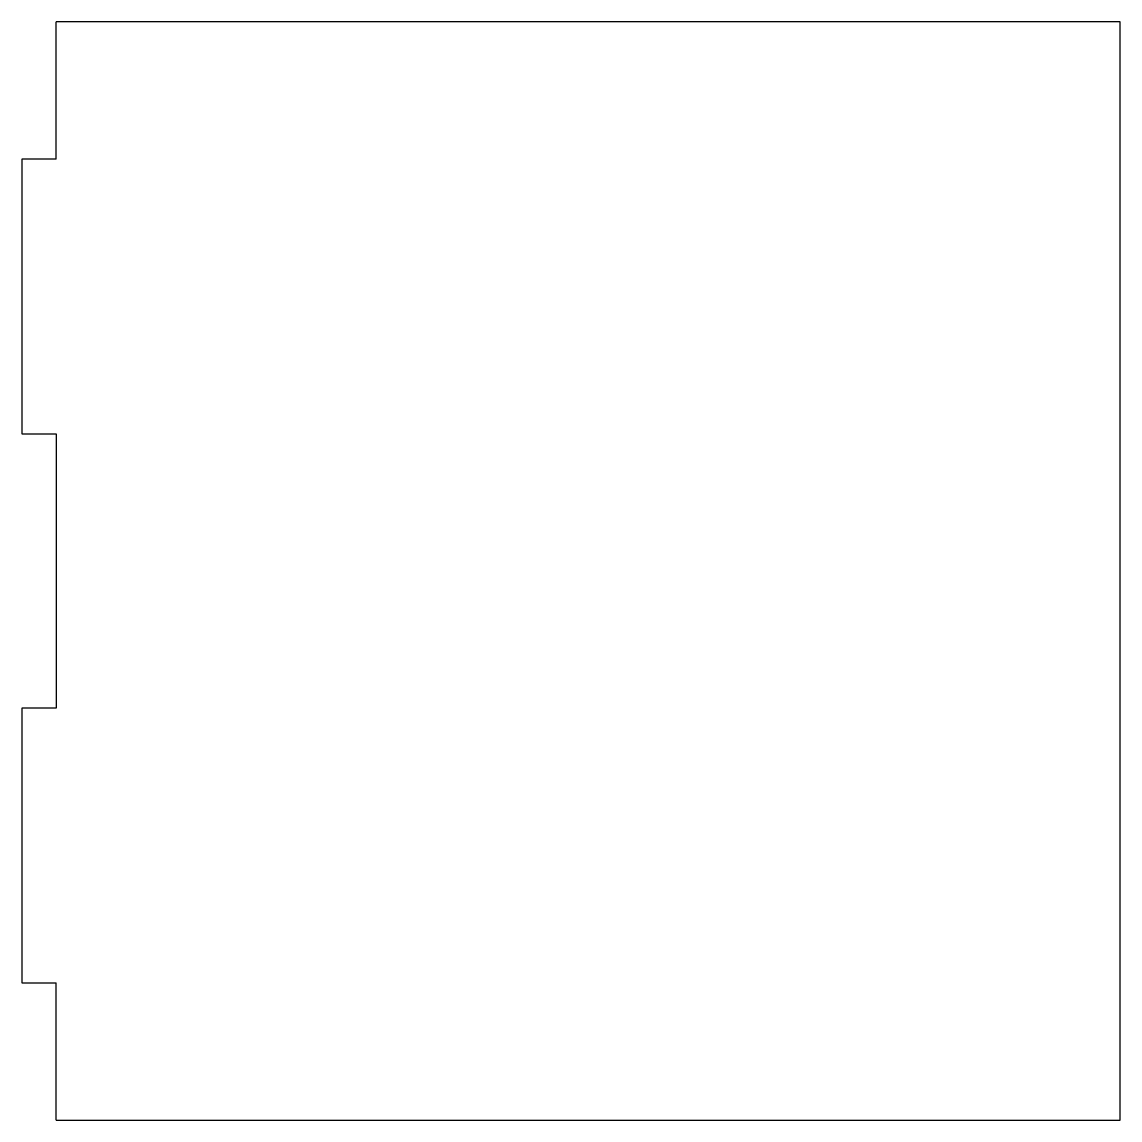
# Model space of a CAD drawing. Header units: millimetres. Extents: x 104.1 to 184.1, y 114 to 194.
import ezdxf

# ---------------------------------------------------------------- set-up
doc = ezdxf.new("R2010")
doc.units = ezdxf.units.MM

msp = doc.modelspace()

# ---------------------------------------------------------------- linework, layer by layer
at = {"color": 7, "linetype": 'Continuous', "lineweight": 25}
for p, q in [((184.125, 194.006), (106.625, 194.006)), ((106.625, 184.006), (106.625, 194.006)), ((184.125, 114.006), (184.125, 194.006)), ((106.625, 184.006), (104.125, 184.006)), ((104.125, 184.006), (104.125, 164.006)), ((104.125, 164.006), (106.625, 164.006)), ((106.625, 164.006), (106.625, 144.006)), ((106.625, 144.006), (104.125, 144.006)), ((104.125, 144.006), (104.125, 124.006)), ((104.125, 124.006), (106.625, 124.006)), ((106.625, 114.006), (106.625, 124.006)), ((106.625, 114.006), (184.125, 114.006))]:
    msp.add_line(p, q, dxfattribs=at)

doc.saveas('drawing.dxf')
